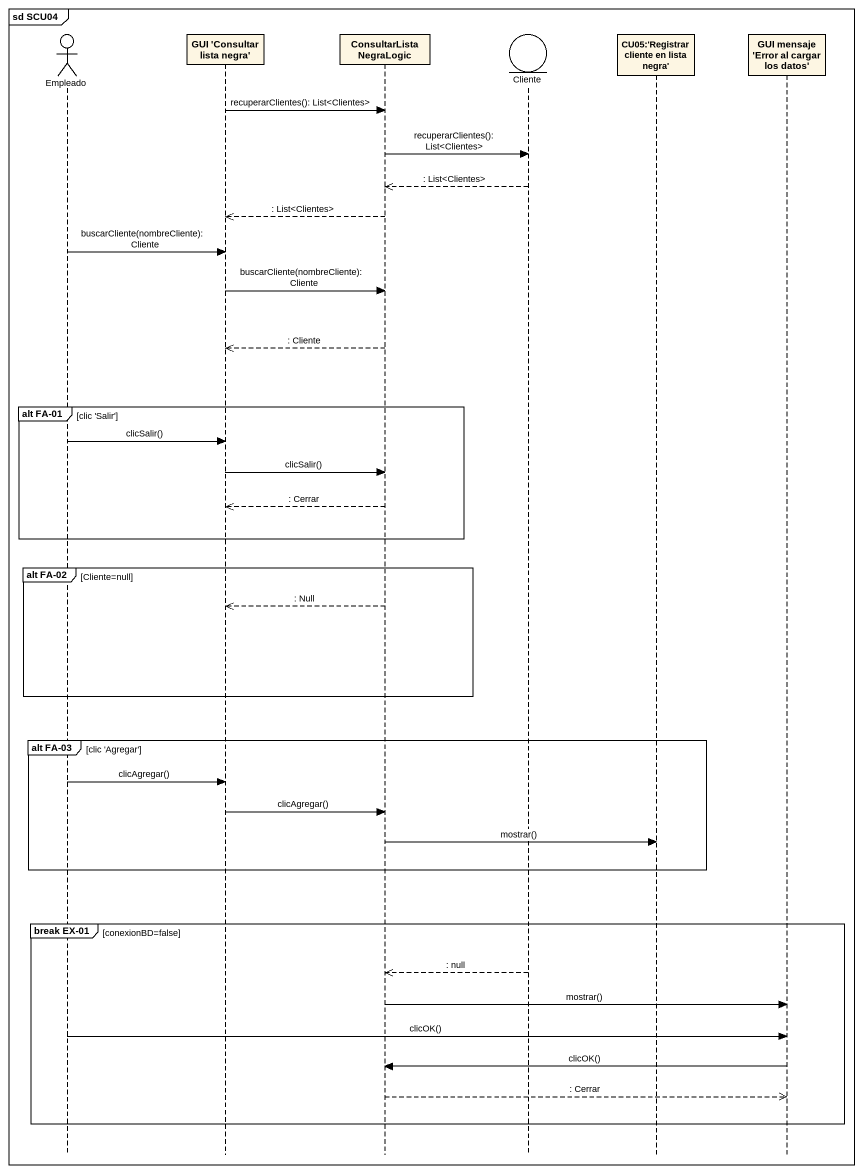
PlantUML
@startuml
mainframe sd SCU04
hide footbox
actor Empleado
participant "GUI 'Consultar lista negra'" as GUI_Consultar_lista_negra
participant ConsultarListaNegraLogic
entity Cliente
participant "CU05:'Registrar cliente en lista negra'" as CU05_Registrar_cliente_en
participant "GUI mensaje 'Error al cargar los datos'" as GUI_mensaje_Error_al_cargar

GUI_Consultar_lista_negra -> ConsultarListaNegraLogic : recuperarClientes(): List<Clientes>
ConsultarListaNegraLogic -> Cliente : recuperarClientes(): List<Clientes>
Cliente -->> ConsultarListaNegraLogic : : List<Clientes>
ConsultarListaNegraLogic -->> GUI_Consultar_lista_negra : : List<Clientes>
Empleado -> GUI_Consultar_lista_negra : buscarCliente(nombreCliente): Cliente
GUI_Consultar_lista_negra -> ConsultarListaNegraLogic : buscarCliente(nombreCliente): Cliente
ConsultarListaNegraLogic -->> GUI_Consultar_lista_negra : : Cliente
group alt FA-01 [clic 'Salir']
  Empleado -> GUI_Consultar_lista_negra : clicSalir()
  GUI_Consultar_lista_negra -> ConsultarListaNegraLogic : clicSalir()
  ConsultarListaNegraLogic -->> GUI_Consultar_lista_negra : : Cerrar
end
group alt FA-02 [Cliente=null]
  ConsultarListaNegraLogic -->> GUI_Consultar_lista_negra : : Null
end
group alt FA-03 [clic 'Agregar']
  Empleado -> GUI_Consultar_lista_negra : clicAgregar()
  GUI_Consultar_lista_negra -> ConsultarListaNegraLogic : clicAgregar()
  ConsultarListaNegraLogic -> CU05_Registrar_cliente_en : mostrar()
end
group break EX-01 [conexionBD=false]
  Cliente -->> ConsultarListaNegraLogic : : null
  ConsultarListaNegraLogic -> GUI_mensaje_Error_al_cargar : mostrar()
  Empleado -> GUI_mensaje_Error_al_cargar : clicOK()
  GUI_mensaje_Error_al_cargar -> ConsultarListaNegraLogic : clicOK()
  ConsultarListaNegraLogic -->> GUI_mensaje_Error_al_cargar : : Cerrar
end
@enduml
